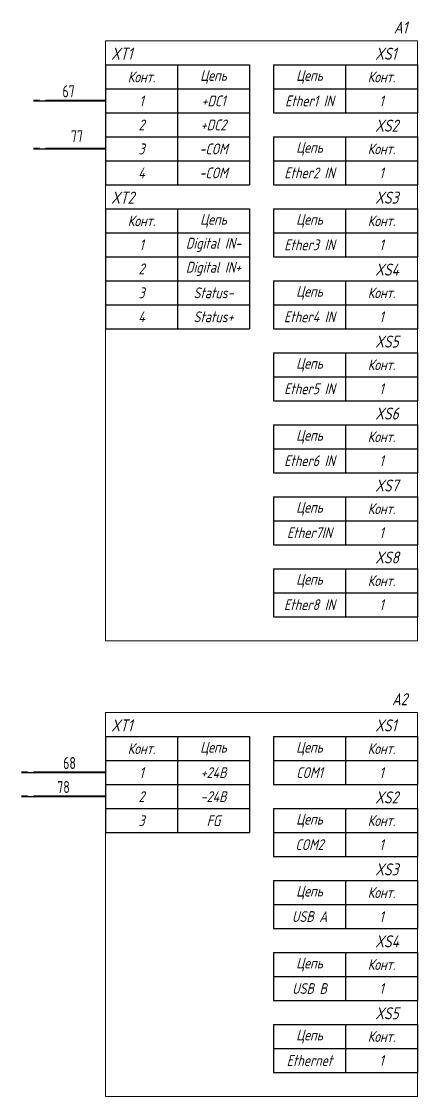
# Model space of a CAD drawing. Header units: inches. Extents: x 12 to 1105, y -315 to 78.
# Drawn here: x 592.5 to 675, y -175 to 49.1 of the extents above; entities that cross this region are included whole.
import ezdxf
from ezdxf.enums import TextEntityAlignment as Align

# ---------------------------------------------------------------- set-up
doc = ezdxf.new("R2010")
doc.units = ezdxf.units.IN
doc.header["$MEASUREMENT"] = 0
for name, color, linetype in [('_MULTI_WIRE', 9, 'Continuous'), ('SYMS', 7, 'Continuous'), ('TAGS', 150, 'Continuous'), ('WIRECOPY', 84, 'Continuous'), ('WIRENO', 72, 'Continuous'), ('Провода', 7, 'Continuous'), ('ПУГВ_черный_0.5', 7, 'Continuous')]:
    doc.layers.add(name, color=color, linetype=linetype)
doc.styles.add('WD_IEC', font='ISOCP2.shx', dxfattribs={"width": 0.9, "height": 4})
doc.styles.add('ГОСТ_', font='cs_gost2304.shx', dxfattribs={"oblique": 15})

# ---------------------------------------------------------------- blocks, each defined once
blk = doc.blocks.new('*T120')
at = {"layer": 'Провода', "color": 0, "linetype": 'ByBlock', "lineweight": -2, "transparency": 16777216}
for p, q in [((0, 0), (30, 0)), ((0, 0), (0, -10)), ((15, 0), (15, -10)), ((30, 0), (30, -10)), ((0, -5), (30, -5)), ((0, -10), (30, -10))]:
    blk.add_line(p, q, dxfattribs=at)
at = {"layer": 'Провода', "color": 0, "transparency": 16777216, "char_height": 2.25, "width": 15, "attachment_point": 5, "style": 'ГОСТ_'}
for s, insert in [('Цепь', (7.5, -2.5)), ('Конт.', (22.5, -2.5)), ('Ether1 IN', (7.5, -7.5)), ('1', (22.5, -7.5))]:
    blk.add_mtext(s, dxfattribs=dict(at, insert=insert))
blk = doc.blocks.new('*T121')
at = {"layer": 'Провода', "color": 0, "linetype": 'ByBlock', "lineweight": -2, "transparency": 16777216}
for p, q in [((0, 0), (30, 0)), ((0, 0), (0, -10)), ((15, 0), (15, -10)), ((30, 0), (30, -10)), ((0, -5), (30, -5)), ((0, -10), (30, -10))]:
    blk.add_line(p, q, dxfattribs=at)
at = {"layer": 'Провода', "color": 0, "transparency": 16777216, "char_height": 2.25, "width": 15, "attachment_point": 5, "style": 'ГОСТ_'}
for s, insert in [('Цепь', (7.5, -2.5)), ('Конт.', (22.5, -2.5)), ('Ether2 IN', (7.5, -7.5)), ('1', (22.5, -7.5))]:
    blk.add_mtext(s, dxfattribs=dict(at, insert=insert))
blk = doc.blocks.new('*T122')
at = {"layer": 'Провода', "color": 0, "linetype": 'ByBlock', "lineweight": -2, "transparency": 16777216}
for p, q in [((0, 0), (30, 0)), ((0, 0), (0, -10)), ((15, 0), (15, -10)), ((30, 0), (30, -10)), ((0, -5), (30, -5)), ((0, -10), (30, -10))]:
    blk.add_line(p, q, dxfattribs=at)
at = {"layer": 'Провода', "color": 0, "transparency": 16777216, "char_height": 2.25, "width": 15, "attachment_point": 5, "style": 'ГОСТ_'}
for s, insert in [('Цепь', (7.5, -2.5)), ('Конт.', (22.5, -2.5)), ('Ether3 IN', (7.5, -7.5)), ('1', (22.5, -7.5))]:
    blk.add_mtext(s, dxfattribs=dict(at, insert=insert))
blk = doc.blocks.new('*T123')
at = {"layer": 'Провода', "color": 0, "linetype": 'ByBlock', "lineweight": -2, "transparency": 16777216}
for p, q in [((0, 0), (30, 0)), ((0, 0), (0, -10)), ((15, 0), (15, -10)), ((30, 0), (30, -10)), ((0, -5), (30, -5)), ((0, -10), (30, -10))]:
    blk.add_line(p, q, dxfattribs=at)
at = {"layer": 'Провода', "color": 0, "transparency": 16777216, "char_height": 2.25, "width": 15, "attachment_point": 5, "style": 'ГОСТ_'}
for s, insert in [('Цепь', (7.5, -2.5)), ('Конт.', (22.5, -2.5)), ('Ether4 IN', (7.5, -7.5)), ('1', (22.5, -7.5))]:
    blk.add_mtext(s, dxfattribs=dict(at, insert=insert))
blk = doc.blocks.new('*T124')
at = {"layer": 'Провода', "color": 0, "linetype": 'ByBlock', "lineweight": -2, "transparency": 16777216}
for p, q in [((0, 0), (30, 0)), ((0, 0), (0, -10)), ((15, 0), (15, -10)), ((30, 0), (30, -10)), ((0, -5), (30, -5)), ((0, -10), (30, -10))]:
    blk.add_line(p, q, dxfattribs=at)
at = {"layer": 'Провода', "color": 0, "transparency": 16777216, "char_height": 2.25, "width": 15, "attachment_point": 5, "style": 'ГОСТ_'}
for s, insert in [('Цепь', (7.5, -2.5)), ('Конт.', (22.5, -2.5)), ('Ether5 IN', (7.5, -7.5)), ('1', (22.5, -7.5))]:
    blk.add_mtext(s, dxfattribs=dict(at, insert=insert))
blk = doc.blocks.new('*T125')
at = {"layer": 'Провода', "color": 0, "linetype": 'ByBlock', "lineweight": -2, "transparency": 16777216}
for p, q in [((0, 0), (30, 0)), ((0, 0), (0, -10)), ((15, 0), (15, -10)), ((30, 0), (30, -10)), ((0, -5), (30, -5)), ((0, -10), (30, -10))]:
    blk.add_line(p, q, dxfattribs=at)
at = {"layer": 'Провода', "color": 0, "transparency": 16777216, "char_height": 2.25, "width": 15, "attachment_point": 5, "style": 'ГОСТ_'}
for s, insert in [('Цепь', (7.5, -2.5)), ('Конт.', (22.5, -2.5)), ('Ether6 IN', (7.5, -7.5)), ('1', (22.5, -7.5))]:
    blk.add_mtext(s, dxfattribs=dict(at, insert=insert))
blk = doc.blocks.new('*T126')
at = {"layer": 'Провода', "color": 0, "linetype": 'ByBlock', "lineweight": -2, "transparency": 16777216}
for p, q in [((0, 0), (30, 0)), ((0, 0), (0, -10)), ((15, 0), (15, -10)), ((30, 0), (30, -10)), ((0, -5), (30, -5)), ((0, -10), (30, -10))]:
    blk.add_line(p, q, dxfattribs=at)
at = {"layer": 'Провода', "color": 0, "transparency": 16777216, "char_height": 2.25, "width": 15, "attachment_point": 5, "style": 'ГОСТ_'}
for s, insert in [('Цепь', (7.5, -2.5)), ('Конт.', (22.5, -2.5)), ('Ether7IN', (7.5, -7.5)), ('1', (22.5, -7.5))]:
    blk.add_mtext(s, dxfattribs=dict(at, insert=insert))
blk = doc.blocks.new('*T127')
at = {"layer": 'Провода', "color": 0, "linetype": 'ByBlock', "lineweight": -2, "transparency": 16777216}
for p, q in [((0, 0), (30, 0)), ((0, 0), (0, -10)), ((15, 0), (15, -10)), ((30, 0), (30, -10)), ((0, -5), (30, -5)), ((0, -10), (30, -10))]:
    blk.add_line(p, q, dxfattribs=at)
at = {"layer": 'Провода', "color": 0, "transparency": 16777216, "char_height": 2.25, "width": 15, "attachment_point": 5, "style": 'ГОСТ_'}
for s, insert in [('Цепь', (7.5, -2.5)), ('Конт.', (22.5, -2.5)), ('Ether8 IN', (7.5, -7.5)), ('1', (22.5, -7.5))]:
    blk.add_mtext(s, dxfattribs=dict(at, insert=insert))
blk = doc.blocks.new('*T128')
at = {"layer": 'Провода', "color": 0, "linetype": 'ByBlock', "lineweight": -2, "transparency": 16777216}
for p, q in [((0, 0), (30, 0)), ((0, 0), (0, -25)), ((15, 0), (15, -25)), ((30, 0), (30, -25)), ((0, -5), (30, -5)), ((0, -10), (30, -10)), ((0, -15), (30, -15)), ((0, -20), (30, -20)), ((0, -25), (30, -25))]:
    blk.add_line(p, q, dxfattribs=at)
at = {"layer": 'Провода', "color": 0, "transparency": 16777216, "char_height": 2.25, "width": 15, "attachment_point": 5, "style": 'ГОСТ_'}
for s, insert in [('Конт.', (7.5, -2.5)), ('Цепь', (22.5, -2.5)), ('1', (7.5, -7.5)), ('{\\C256;Digital IN+}', (22.5, -12.5)), ('2', (7.5, -12.5)), ('3', (7.5, -17.5)), ('Status-', (22.5, -17.5)), ('4', (7.5, -22.5)), ('Status+', (22.5, -22.5))]:
    blk.add_mtext(s, dxfattribs=dict(at, insert=insert))
at = {"layer": 'Провода', "transparency": 16777216, "insert": (22.5, -7.5), "char_height": 2.25, "width": 15, "attachment_point": 5, "style": 'ГОСТ_'}
blk.add_mtext('Digital IN-', dxfattribs=at)
blk = doc.blocks.new('*T129')
at = {"layer": 'Провода', "color": 0, "linetype": 'ByBlock', "lineweight": -2, "transparency": 16777216}
for p, q in [((0, 0), (30, 0)), ((0, 0), (0, -25)), ((15, 0), (15, -25)), ((30, 0), (30, -25)), ((0, -5), (30, -5)), ((0, -10), (30, -10)), ((0, -15), (30, -15)), ((0, -20), (30, -20)), ((0, -25), (30, -25))]:
    blk.add_line(p, q, dxfattribs=at)
at = {"layer": 'Провода', "color": 0, "transparency": 16777216, "char_height": 2.25, "width": 15, "attachment_point": 5, "style": 'ГОСТ_'}
for s, insert in [('Конт.', (7.5, -2.5)), ('Цепь', (22.5, -2.5)), ('1', (7.5, -7.5)), ('2', (7.5, -12.5)), ('{\\C256;+DC2}', (22.5, -12.5)), ('3', (7.5, -17.5)), ('-COM', (22.5, -17.5)), ('4', (7.5, -22.5)), ('-COM', (22.5, -22.5))]:
    blk.add_mtext(s, dxfattribs=dict(at, insert=insert))
at = {"layer": 'Провода', "transparency": 16777216, "insert": (22.5, -7.5), "char_height": 2.25, "width": 15, "attachment_point": 5, "style": 'ГОСТ_'}
blk.add_mtext('+DC1', dxfattribs=at)
blk = doc.blocks.new('HAA _КОММУТАТОР L110-F2G_5')
at = {"layer": 'SYMS', "lineweight": 15}
blk.add_lwpolyline([(0, 125), (65, 125), (65, 0), (0, 0)], close=True, dxfattribs=at)
for name, p in [('*T129', (0, 120)), ('*T120', (35, 120)), ('*T121', (35, 105)), ('*T128', (0, 90)), ('*T122', (35, 90)), ('*T123', (35, 75)), ('*T124', (35, 60)), ('*T125', (35, 45)), ('*T126', (35, 30)), ('*T127', (35, 15))]:
    blk.add_blockref(name, p)
at = {"style": 'ГОСТ_', "oblique": 15}
blk.add_attdef('TAG1', text='', height=2.5, dxfattribs=at).set_placement((62.88, 126.55), align=Align.RIGHT)
for tag, p, flags in [('MFG', (-16.33, 114.16), 9), ('CAT', (-16.84, 103.69), 9), ('FAMILY', (-18.91, 100.88), 1), ('ASSYCODE', (-24.57, 97.88), 1)]:
    blk.add_attdef(tag, p, '', height=2.5, dxfattribs=dict(at, flags=flags))
at = {"lineweight": 40, "style": 'WD_IEC', "width": 0.8, "flags": 1}
for tag, p in [('TERM01', (0, 113.5)), ('TERM02', (0, 108.5)), ('TERM03', (0, 103.5)), ('TERM04', (0, 98.5)), ('TERM05', (0, 83.5)), ('TERM06', (0, 78.5)), ('TERM07', (0, 73.5)), ('TERM08', (0, 68.5))]:
    blk.add_attdef(tag, p, '', height=2, dxfattribs=at)
for tag, p in [('TERM09', (65, 113.5)), ('TERM10', (65, 98.5)), ('TERM11', (65, 83.5)), ('TERM12', (65, 68.5)), ('TERM13', (65, 53.5)), ('TERM14', (65, 38.5)), ('TERM15', (65, 23.5)), ('TERM16', (65, 8.5))]:
    blk.add_attdef(tag, text='', height=2, dxfattribs=at).set_placement(p, align=Align.RIGHT)
at = {"style": 'ГОСТ_', "oblique": 15, "flags": 1}
for tag, p in [('INST', (-8.53, 110.21)), ('LOC', (-8.77, 107.21)), ('XREF', (-8.08, 94.42)), ('DESC1', (-7.81, 91.62)), ('DESC2', (-7.65, 88.38)), ('DESC3', (-7.69, 85.14))]:
    blk.add_attdef(tag, text='', height=2.5, dxfattribs=at).set_placement(p, align=Align.RIGHT)
at = {"lineweight": 40, "style": 'WD_IEC', "flags": 1}
for tag, p in [('X4TERM01', (0, 112.5)), ('X1TERM09', (65, 112.5)), ('X4TERM02', (0, 107.5)), ('X4TERM03', (0, 102.5)), ('X4TERM04', (0, 97.5)), ('X1TERM10', (65, 97.5)), ('X4TERM05', (0, 82.5)), ('X1TERM11', (65, 82.5)), ('X4TERM06', (0, 77.5)), ('X4TERM07', (0, 72.5)), ('X4TERM08', (0, 67.5)), ('X1TERM12', (65, 67.5)), ('X1TERM13', (65, 52.5)), ('X1TERM14', (65, 37.5)), ('X1TERM15', (65, 22.5)), ('X1TERM16', (65, 7.5))]:
    blk.add_attdef(tag, p, '', height=0.08, dxfattribs=at)
at = {"layer": 'SYMS', "linetype": 'ByBlock', "lineweight": 15, "char_height": 2.5, "attachment_point": 1, "style": 'ГОСТ_'}
for s, insert in [('XT1', (1.2, 123.59)), ('XS1', (56.2, 123.59)), ('XS2', (56.2, 108.59)), ('XT2', (1.2, 93.59)), ('XS3', (56.2, 93.59)), ('XS4', (56.2, 78.59)), ('XS5', (56.2, 63.59)), ('XS6', (56.2, 48.59)), ('XS7', (56.2, 33.59)), ('XS8', (56.2, 18.59))]:
    blk.add_mtext_dynamic_manual_height_columns(s, width=8.192, gutter_width=12.5, heights=[0], dxfattribs=dict(at, insert=insert))
blk = doc.blocks.new('*T148')
at = {"layer": 'Провода', "color": 0, "linetype": 'ByBlock', "lineweight": -2, "transparency": 16777216}
for p, q in [((0, 0), (30, 0)), ((0, 0), (0, -10)), ((15, 0), (15, -10)), ((30, 0), (30, -10)), ((0, -5), (30, -5)), ((0, -10), (30, -10))]:
    blk.add_line(p, q, dxfattribs=at)
at = {"layer": 'Провода', "color": 0, "transparency": 16777216, "char_height": 2.25, "width": 15, "attachment_point": 5, "style": 'ГОСТ_'}
for s, insert in [('Цепь', (7.5, -2.5)), ('Конт.', (22.5, -2.5)), ('COM1', (7.5, -7.5)), ('1', (22.5, -7.5))]:
    blk.add_mtext(s, dxfattribs=dict(at, insert=insert))
blk = doc.blocks.new('*T149')
at = {"layer": 'Провода', "color": 0, "linetype": 'ByBlock', "lineweight": -2, "transparency": 16777216}
for p, q in [((0, 0), (30, 0)), ((0, 0), (0, -10)), ((15, 0), (15, -10)), ((30, 0), (30, -10)), ((0, -5), (30, -5)), ((0, -10), (30, -10))]:
    blk.add_line(p, q, dxfattribs=at)
at = {"layer": 'Провода', "color": 0, "transparency": 16777216, "char_height": 2.25, "width": 15, "attachment_point": 5, "style": 'ГОСТ_'}
for s, insert in [('Цепь', (7.5, -2.5)), ('Конт.', (22.5, -2.5)), ('COM2', (7.5, -7.5)), ('1', (22.5, -7.5))]:
    blk.add_mtext(s, dxfattribs=dict(at, insert=insert))
blk = doc.blocks.new('*T150')
at = {"layer": 'Провода', "color": 0, "linetype": 'ByBlock', "lineweight": -2, "transparency": 16777216}
for p, q in [((0, 0), (30, 0)), ((0, 0), (0, -10)), ((15, 0), (15, -10)), ((30, 0), (30, -10)), ((0, -5), (30, -5)), ((0, -10), (30, -10))]:
    blk.add_line(p, q, dxfattribs=at)
at = {"layer": 'Провода', "color": 0, "transparency": 16777216, "char_height": 2.25, "width": 15, "attachment_point": 5, "style": 'ГОСТ_'}
for s, insert in [('Цепь', (7.5, -2.5)), ('Конт.', (22.5, -2.5)), ('USB A', (7.5, -7.5)), ('1', (22.5, -7.5))]:
    blk.add_mtext(s, dxfattribs=dict(at, insert=insert))
blk = doc.blocks.new('*T151')
at = {"layer": 'Провода', "color": 0, "linetype": 'ByBlock', "lineweight": -2, "transparency": 16777216}
for p, q in [((0, 0), (30, 0)), ((0, 0), (0, -10)), ((15, 0), (15, -10)), ((30, 0), (30, -10)), ((0, -5), (30, -5)), ((0, -10), (30, -10))]:
    blk.add_line(p, q, dxfattribs=at)
at = {"layer": 'Провода', "color": 0, "transparency": 16777216, "char_height": 2.25, "width": 15, "attachment_point": 5, "style": 'ГОСТ_'}
for s, insert in [('Цепь', (7.5, -2.5)), ('Конт.', (22.5, -2.5)), ('USB B', (7.5, -7.5)), ('1', (22.5, -7.5))]:
    blk.add_mtext(s, dxfattribs=dict(at, insert=insert))
blk = doc.blocks.new('*T152')
at = {"layer": 'Провода', "color": 0, "linetype": 'ByBlock', "lineweight": -2, "transparency": 16777216}
for p, q in [((0, 0), (30, 0)), ((0, 0), (0, -10)), ((15, 0), (15, -10)), ((30, 0), (30, -10)), ((0, -5), (30, -5)), ((0, -10), (30, -10))]:
    blk.add_line(p, q, dxfattribs=at)
at = {"layer": 'Провода', "color": 0, "transparency": 16777216, "char_height": 2.25, "width": 15, "attachment_point": 5, "style": 'ГОСТ_'}
for s, insert in [('Цепь', (7.5, -2.5)), ('Конт.', (22.5, -2.5)), ('Ethernet', (7.5, -7.5)), ('1', (22.5, -7.5))]:
    blk.add_mtext(s, dxfattribs=dict(at, insert=insert))
blk = doc.blocks.new('*T153')
at = {"layer": 'Провода', "color": 0, "linetype": 'ByBlock', "lineweight": -2, "transparency": 16777216}
for p, q in [((0, 0), (30, 0)), ((0, 0), (0, -20)), ((15, 0), (15, -20)), ((30, 0), (30, -20)), ((0, -5), (30, -5)), ((0, -10), (30, -10)), ((0, -15), (30, -15)), ((0, -20), (30, -20))]:
    blk.add_line(p, q, dxfattribs=at)
at = {"layer": 'Провода', "color": 0, "transparency": 16777216, "char_height": 2.25, "width": 15, "attachment_point": 5, "style": 'ГОСТ_'}
for s, insert in [('Конт.', (7.5, -2.5)), ('Цепь', (22.5, -2.5)), ('1', (7.5, -7.5)), ('2', (7.5, -12.5)), ('{\\C256;-24В}', (22.5, -12.5)), ('3', (7.5, -17.5)), ('FG', (22.5, -17.5))]:
    blk.add_mtext(s, dxfattribs=dict(at, insert=insert))
at = {"layer": 'Провода', "transparency": 16777216, "insert": (22.5, -7.5), "char_height": 2.25, "width": 15, "attachment_point": 5, "style": 'ГОСТ_'}
blk.add_mtext('+24В', dxfattribs=at)
blk = doc.blocks.new('HAA _СПК110')
at = {"layer": 'SYMS', "lineweight": 15}
blk.add_lwpolyline([(0, 80), (65, 80), (65, 0), (0, 0)], close=True, dxfattribs=at)
for name, p in [('*T153', (0, 75)), ('*T148', (35, 75)), ('*T149', (35, 60)), ('*T150', (35, 45)), ('*T151', (35, 30)), ('*T152', (35, 15))]:
    blk.add_blockref(name, p)
at = {"style": 'ГОСТ_', "oblique": 15}
blk.add_attdef('TAG1', text='', height=2.5, dxfattribs=at).set_placement((62.87, 81.55), align=Align.RIGHT)
for tag, p, flags in [('MFG', (-16.33, 69.16), 9), ('CAT', (-16.84, 58.69), 9), ('FAMILY', (-18.91, 55.88), 1), ('ASSYCODE', (-24.57, 52.88), 1)]:
    blk.add_attdef(tag, p, '', height=2.5, dxfattribs=dict(at, flags=flags))
at = {"lineweight": 40, "style": 'WD_IEC', "width": 0.8, "flags": 1}
for tag, p in [('TERM01', (0, 68.5)), ('TERM02', (0, 63.5)), ('TERM03', (0, 58.5))]:
    blk.add_attdef(tag, p, '', height=2, dxfattribs=at)
for tag, p in [('TERM05', (65, 68.5)), ('TERM06', (65, 53.5)), ('TERM07', (65, 38.5)), ('TERM08', (65, 23.5)), ('TERM09', (65, 8.5))]:
    blk.add_attdef(tag, text='', height=2, dxfattribs=at).set_placement(p, align=Align.RIGHT)
at = {"style": 'ГОСТ_', "oblique": 15, "flags": 1}
for tag, p in [('INST', (-8.53, 65.21)), ('LOC', (-8.77, 62.21)), ('XREF', (-8.08, 49.42)), ('DESC1', (-7.81, 46.62)), ('DESC2', (-7.65, 43.38)), ('DESC3', (-7.69, 40.14))]:
    blk.add_attdef(tag, text='', height=2.5, dxfattribs=at).set_placement(p, align=Align.RIGHT)
at = {"lineweight": 40, "style": 'WD_IEC', "flags": 1}
for tag, p in [('X4TERM01', (0, 67.5)), ('X1TERM05', (65, 67.5)), ('X4TERM02', (0, 62.5)), ('X4TERM03', (0, 57.5)), ('X1TERM06', (65, 52.5)), ('X1TERM07', (65, 37.5)), ('X1TERM08', (65, 22.5)), ('X1TERM09', (65, 7.5))]:
    blk.add_attdef(tag, p, '', height=0.08, dxfattribs=at)
at = {"layer": 'SYMS', "linetype": 'ByBlock', "lineweight": 15, "char_height": 2.5, "attachment_point": 1, "style": 'ГОСТ_'}
for s, insert in [('XT1', (1.2, 78.59)), ('XS1', (56.2, 78.59)), ('XS2', (56.2, 63.59)), ('XS3', (56.2, 48.59)), ('XS4', (56.2, 33.59)), ('XS5', (56.2, 18.59))]:
    blk.add_mtext_dynamic_manual_height_columns(s, width=8.192, gutter_width=12.5, heights=[0], dxfattribs=dict(at, insert=insert))
blk = doc.blocks.new('HA1D3_INLINE')
blk.add_line((-1.25, 0), (0, 0))
at = {"style": 'WD_IEC'}
for tag, height, flags, p in [('WIRENO', 2.5, 8, (-1.25, 1)), ('SIGCODE', 1, 1, (3.75, 1.8))]:
    blk.add_attdef(tag, text='', height=height, dxfattribs=dict(at, flags=flags)).set_placement(p, align=Align.RIGHT)
at = {"style": 'WD_IEC', "flags": 1}
for tag, p in [('X4TERM02', (-1.25, 0)), ('X1TERM01', (0, 0))]:
    blk.add_attdef(tag, p, '', height=0.32, dxfattribs=at)
at = {"style": 'WD_IEC'}
blk.add_attdef('DESC1', text='', height=2.5, dxfattribs=at).set_placement((-1.25, -1), align=Align.TOP_RIGHT)
blk.add_attdef('XREF', text='', height=2.5, dxfattribs=at).set_placement((0, -1), align=Align.TOP_LEFT)
blk = doc.blocks.new('WD_WNH')
at = {"linetype": 'Continuous', "style": 'WD_IEC', "width": 0.8}
blk.add_attdef('WIRENO', text='', height=2.5, dxfattribs=at).set_placement((0, 0.75), align=Align.CENTER)
at = {"style": 'WD_IEC', "flags": 1}
for tag, p in [('W08USER', (0, 0.375)), ('W04USER', (0, 0.875)), ('W05USER', (0, 0.75)), ('W09USER', (0, 0.25)), ('W03USER', (0, 1)), ('W06USER', (0, 0.625)), ('W07USER', (0, 0.5)), ('W02USER', (0, 1.125)), ('W01USER', (0, 1.25)), ('W10USER', (0, 0.125))]:
    blk.add_attdef(tag, text='', height=0.08, dxfattribs=at).set_placement(p, align=Align.CENTER)
blk = doc.blocks.new('WD_WCH')
at = {"linetype": 'Continuous', "style": 'WD_IEC', "width": 0.8}
blk.add_attdef('WIRECOPY', text='', height=2.5, dxfattribs=at).set_placement((0, 0.75), align=Align.CENTER)

msp = doc.modelspace()

# ---------------------------------------------------------------- linework, layer by layer
at = {"layer": '_MULTI_WIRE', "lineweight": 40}
for p, q in [((596.25, 32.5), (595, 32.5)), ((596.25, 22.5), (595, 22.5)), ((593.75, -107.5), (592.5, -107.5)), ((593.75, -112.5), (592.5, -112.5))]:
    msp.add_line(p, q, dxfattribs=at)
at = {"layer": 'ПУГВ_черный_0.5', "lineweight": 40}
for p, q in [((610, 32.5), (597.5, 32.5)), ((610, 22.5), (597.5, 22.5)), ((610, -107.5), (595, -107.5)), ((610, -112.5), (595, -112.5))]:
    msp.add_line(p, q, dxfattribs=at)

# ---------------------------------------------------------------- block references
at = {"layer": 'SYMS', "lineweight": 40}
ref = msp.add_blockref('HAA _КОММУТАТОР L110-F2G_5', (610, -80), dxfattribs=at)
ref.add_attrib('TAG1', 'A1', dxfattribs={"layer": 'TAGS', "height": 2.5, "style": 'ГОСТ_', "oblique": 15}).set_placement((672.88, 46.55), align=Align.RIGHT)
for p in [(597.5, 32.5), (597.5, 22.5), (595, -107.5), (595, -112.5)]:
    msp.add_blockref('HA1D3_INLINE', p, dxfattribs=at)
ref = msp.add_blockref('HAA _СПК110', (610, -175), dxfattribs=at)
ref.add_attrib('TAG1', 'A2', dxfattribs={"layer": 'TAGS', "height": 2.5, "style": 'ГОСТ_', "oblique": 15}).set_placement((672.88, -93.45), align=Align.RIGHT)
at = {"layer": 'WIRECOPY', "lineweight": 40}
ref = msp.add_blockref('WD_WCH', (602.31, 32.5), dxfattribs=at)
ref.add_attrib('WIRECOPY', '67', dxfattribs={"linetype": 'Continuous', "height": 2.5, "style": 'WD_IEC', "width": 0.8}).set_placement((602.31, 33.25), align=Align.CENTER)
at = {"layer": 'WIRENO', "lineweight": 40}
ref = msp.add_blockref('WD_WNH', (604, 22.5), dxfattribs=at)
ref.add_attrib('WIRENO', '77', dxfattribs={"linetype": 'Continuous', "height": 2.5, "style": 'WD_IEC', "width": 0.8}).set_placement((604.06, 23.88), align=Align.CENTER)
ref = msp.add_blockref('WD_WNH', (602.5, -107.5), dxfattribs=at)
ref.add_attrib('WIRENO', '68', dxfattribs={"linetype": 'Continuous', "height": 2.5, "style": 'WD_IEC', "width": 0.8}).set_placement((602.5, -106.75), align=Align.CENTER)
ref = msp.add_blockref('WD_WNH', (601.25, -112.5), dxfattribs=at)
ref.add_attrib('WIRENO', '78', dxfattribs={"linetype": 'Continuous', "height": 2.5, "style": 'WD_IEC', "width": 0.8}).set_placement((601.25, -111.75), align=Align.CENTER)

doc.saveas('drawing.dxf')
